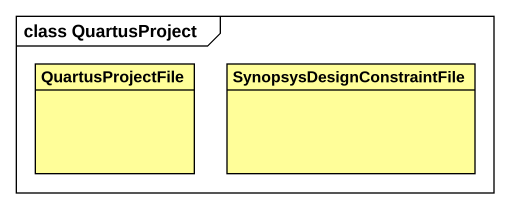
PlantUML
@startuml
mainframe class QuartusProject
hide circle
hide empty members
class QuartusProjectFile #FFFE99
class SynopsysDesignConstraintFile #FFFE99
@enduml
